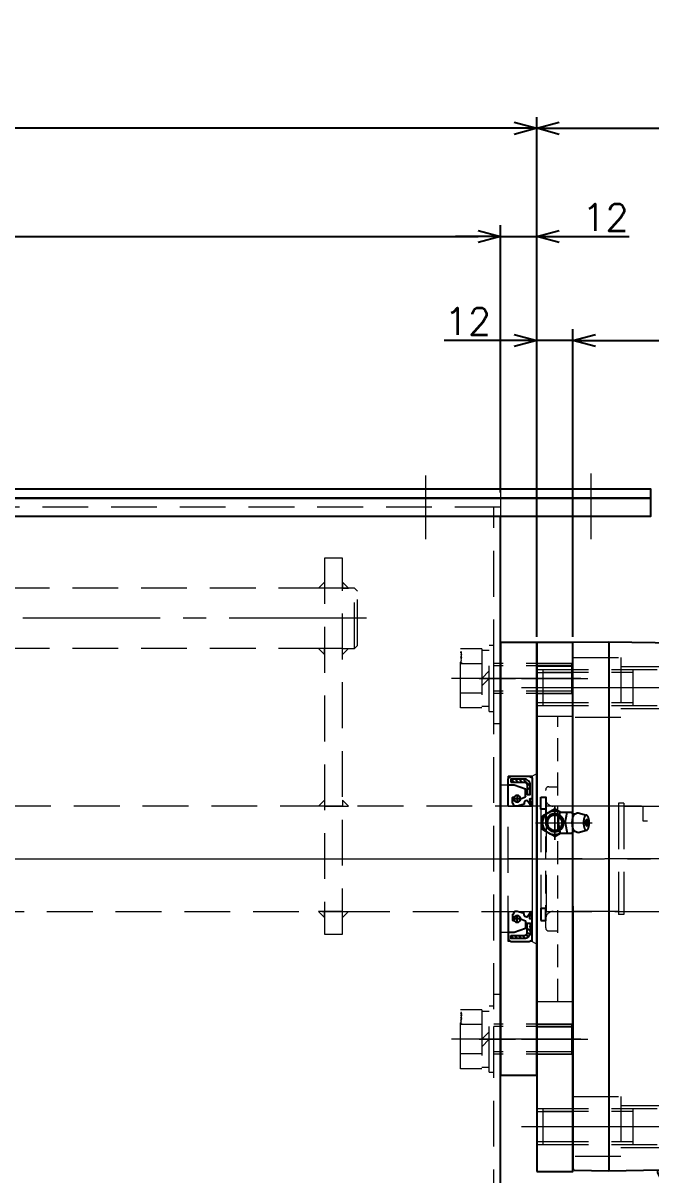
# Model space of a CAD drawing. Header units: millimetres. Extents: x 0 to 38884, y -3675 to 8056.
# Drawn here: x 9930.9 to 10139.7, y 1917.2 to 2300.4 of the extents above; entities that cross this region are included whole.
import ezdxf
from ezdxf import colors
from ezdxf.entities.mleader import LeaderData, LeaderLine
from ezdxf.enums import TextEntityAlignment as Align
from ezdxf.math import Vec2, Vec3

# ---------------------------------------------------------------- set-up
doc = ezdxf.new("R2010")
doc.units = ezdxf.units.MM
doc.header["$LTSCALE"] = 2.4
doc.header["$PDMODE"] = 99
doc.header["$PDSIZE"] = 1
for name, pattern in [('CENTER2', [28.575, 19.05, -3.175, 3.175, -3.175]), ('HIDDEN', [9.525, 6.35, -3.175]), ('HIDDEN2', [4.7625, 3.175, -1.5875])]:
    doc.linetypes.add(name, pattern=pattern)
for name, color, linetype, lineweight in [('03_かくれ線', 6, 'HIDDEN2', 13), ('04_HIDDEN', 2, 'HIDDEN', 13), ('04_中心線', 1, 'CENTER2', 9), ('05_CENTER', 4, 'CENTER2', 13), ('08_DIM', 3, 'Continuous', 13)]:
    doc.layers.add(name, color=color, linetype=linetype, lineweight=lineweight)
doc.layers.add('10_DRAFT', color=8, linetype='Continuous', lineweight=0, plot=False)
doc.styles.add('KSS_TXT', font='txt.shx', dxfattribs={"bigfont": 'extfont2.shx'})
doc.styles.add('KSS_TXT_L', font='txt.shx', dxfattribs={"height": 3, "bigfont": 'extfont2.shx'})
doc.styles.get("Standard").update_dxf_attribs({"font": 'txt.shx', "bigfont": 'extfont2.shx'})
doc.dimstyles.new('KSS_DIM', dxfattribs={"dimscale": 2, "dimtxt": 3, "dimasz": 2.5, "dimexe": 1.25, "dimexo": 0.625, "dimtad": 1, "dimdsep": 46, "dimtxsty": 'KSS_TXT', "dimblk": 'OPEN30', "dimcen": 0, "dimazin": 2, "dimtfac": 0.75, "dimtmove": 0, "dimatfit": 3, "dimldrblk": 'OPEN30', "dimfxl": 1.25, "dimtolj": 1, "dimarcsym": 0})

# ---------------------------------------------------------------- blocks, each defined once
blk = doc.blocks.new('AM_BALLOON1')
at = {"transparency": 16777216}
blk.add_circle((0, 0), 5, dxfattribs=at)
blk.add_attdef('B_NUMBER', text='', height=3, dxfattribs=at).set_placement((0, 0), align=Align.MIDDLE_CENTER)
blk = doc.blocks.new('_OPEN')
at = {"color": 0, "linetype": 'ByBlock'}
for p, q in [((-1, 0.167), (0, 0)), ((0, 0), (-1, -0.167)), ((0, 0), (-1, 0))]:
    blk.add_line(p, q, dxfattribs=at)
blk = doc.blocks.new('A$C3FE560A5_1')
at = {"color": 3}
blk.add_lwpolyline([(-250, 0), (250, 0), (250, 3), (-250, 3)], close=True, dxfattribs=at)
at = {"layer": '04_HIDDEN', "color": 3}
blk.add_line((200, 3), (200, 0), dxfattribs=at)
at = {"layer": '05_CENTER'}
blk.add_line((230, 8.2), (230, -5.4), dxfattribs=at)
blk = doc.blocks.new('A$C505301D7_1')
at = {"color": 0}
blk.add_line((465, 0), (465, 324), dxfattribs=at)
blk.add_lwpolyline([(15, 324), (515, 324), (515, 330), (15, 330)], close=True, dxfattribs=at)
at = {"layer": '04_HIDDEN'}
for p, q in [((465, 330), (465, 324)), ((465, 327), (65, 327)), ((462.7, 0), (462.7, 327)), ((462.7, 255), (465, 255)), ((462.7, 165), (465, 165))]:
    blk.add_line(p, q, dxfattribs=at)
at = {"layer": '05_CENTER'}
for p, q in [((440, 337.47), (440, 316.35)), ((495, 337.47), (495, 316.35)), ((457.88, 270), (469.9, 270)), ((457.88, 150), (469.9, 150))]:
    blk.add_line(p, q, dxfattribs=at)
at = {"layer": '10_DRAFT'}
blk.add_line((65, 210), (465, 210), dxfattribs=at)
blk = doc.blocks.new('A$C5CF003DA_1')
blk.add_blockref('A$C505301D7_1', (0, 0))
blk = doc.blocks.new('_Open30')
at = {"color": 0, "linetype": 'ByBlock', "lineweight": -2}
for p, q in [((-1, 0.268), (0, 0)), ((0, 0), (-1, -0.268)), ((0, 0), (-1, 0))]:
    blk.add_line(p, q, dxfattribs=at)
blk = doc.blocks.new('*D364')
at = {"layer": '08_DIM', "color": 0, "lineweight": -2, "transparency": 16777216}
for p, q in [((10113.75, 2096.25), (10113.75, 2198.5)), ((10238.75, 2047.24), (10238.75, 2198.5)), ((10121.25, 2194.75), (10231.25, 2194.75))]:
    blk.add_line(p, q, dxfattribs=at)
at = {"layer": 'Defpoints', "color": 0, "transparency": 16777216}
for p in [(10238.75, 2194.75), (10113.75, 2094.38), (10238.75, 2045.37)]:
    blk.add_point(p, dxfattribs=at)
at = {"layer": '08_DIM', "color": 0, "lineweight": -2, "transparency": 16777216, "xscale": 7.5, "yscale": 7.5, "zscale": 7.5, "rotation": 180}
blk.add_blockref('_Open30', (10113.75, 2194.75), dxfattribs=at)
at = {"layer": '08_DIM', "color": 0, "lineweight": -2, "transparency": 16777216, "xscale": 7.5, "yscale": 7.5, "zscale": 7.5}
blk.add_blockref('_Open30', (10238.75, 2194.75), dxfattribs=at)
at = {"layer": '08_DIM', "color": 0, "transparency": 16777216, "insert": (10176.25, 2201.13), "char_height": 9, "attachment_point": 5, "style": 'KSS_TXT'}
blk.add_mtext('\\A1;125', dxfattribs=at)
blk = doc.blocks.new('*D365')
at = {"layer": '08_DIM', "color": 0, "lineweight": -2, "transparency": 16777216}
for p, q in [((10101.75, 2096.24), (10101.75, 2198.5)), ((10113.75, 2096.25), (10113.75, 2198.5)), ((10094.25, 2194.75), (10071, 2194.75)), ((10113.75, 2194.75), (10101.75, 2194.75)), ((10121.25, 2194.75), (10128.75, 2194.75))]:
    blk.add_line(p, q, dxfattribs=at)
at = {"layer": 'Defpoints', "color": 0, "transparency": 16777216}
for p in [(10101.75, 2194.75), (10101.75, 2094.37), (10113.75, 2094.38)]:
    blk.add_point(p, dxfattribs=at)
at = {"layer": '08_DIM', "color": 0, "lineweight": -2, "transparency": 16777216, "xscale": 7.5, "yscale": 7.5, "zscale": 7.5}
blk.add_blockref('_Open30', (10101.75, 2194.75), dxfattribs=at)
at = {"layer": '08_DIM', "color": 0, "lineweight": -2, "transparency": 16777216, "xscale": 7.5, "yscale": 7.5, "zscale": 7.5, "rotation": 180}
blk.add_blockref('_Open30', (10113.75, 2194.75), dxfattribs=at)
at = {"layer": '08_DIM', "color": 0, "transparency": 16777216, "insert": (10078.87, 2201.13), "char_height": 9, "attachment_point": 5, "style": 'KSS_TXT'}
blk.add_mtext('\\A1;12', dxfattribs=at)
blk = doc.blocks.new('*D366')
at = {"layer": '08_DIM', "color": 0, "lineweight": -2, "transparency": 16777216}
for p, q in [((9677.75, 2076.74), (9677.75, 2269.09)), ((10101.75, 2096.24), (10101.75, 2269.09)), ((10094.25, 2265.34), (9685.25, 2265.34))]:
    blk.add_line(p, q, dxfattribs=at)
at = {"layer": 'Defpoints', "color": 0, "transparency": 16777216}
for p in [(9677.75, 2265.34), (10101.75, 2094.37), (9677.75, 2074.87)]:
    blk.add_point(p, dxfattribs=at)
at = {"layer": '08_DIM', "color": 0, "lineweight": -2, "transparency": 16777216, "xscale": 7.5, "yscale": 7.5, "zscale": 7.5, "rotation": 180}
blk.add_blockref('_Open30', (9677.75, 2265.34), dxfattribs=at)
at = {"layer": '08_DIM', "color": 0, "lineweight": -2, "transparency": 16777216, "xscale": 7.5, "yscale": 7.5, "zscale": 7.5}
blk.add_blockref('_Open30', (10101.75, 2265.34), dxfattribs=at)
at = {"layer": '08_DIM', "color": 0, "transparency": 16777216, "insert": (9889.75, 2271.72), "char_height": 9, "attachment_point": 5, "style": 'KSS_TXT'}
blk.add_mtext('\\A1;424', dxfattribs=at)
blk = doc.blocks.new('*D367')
at = {"layer": '08_DIM', "color": 0, "lineweight": -2, "transparency": 16777216}
for p, q in [((10101.75, 2096.24), (10101.75, 2269.09)), ((10238.75, 2047.24), (10238.75, 2269.09)), ((10109.25, 2265.34), (10231.25, 2265.34))]:
    blk.add_line(p, q, dxfattribs=at)
at = {"layer": 'Defpoints', "color": 0, "transparency": 16777216}
for p in [(10238.75, 2265.34), (10101.75, 2094.37), (10238.75, 2045.37)]:
    blk.add_point(p, dxfattribs=at)
at = {"layer": '08_DIM', "color": 0, "lineweight": -2, "transparency": 16777216, "xscale": 7.5, "yscale": 7.5, "zscale": 7.5, "rotation": 180}
blk.add_blockref('_Open30', (10101.75, 2265.34), dxfattribs=at)
at = {"layer": '08_DIM', "color": 0, "lineweight": -2, "transparency": 16777216, "xscale": 7.5, "yscale": 7.5, "zscale": 7.5}
blk.add_blockref('_Open30', (10238.75, 2265.34), dxfattribs=at)
at = {"layer": '08_DIM', "color": 0, "transparency": 16777216, "insert": (10170.25, 2271.72), "char_height": 9, "attachment_point": 5, "style": 'KSS_TXT'}
blk.add_mtext('\\A1;137', dxfattribs=at)
blk = doc.blocks.new('*D368')
at = {"layer": '08_DIM', "color": 0, "lineweight": -2, "transparency": 16777216}
for p, q in [((10089.75, 2144.24), (10089.75, 2233.11)), ((10101.75, 2096.24), (10101.75, 2233.11)), ((10082.25, 2229.36), (10074.75, 2229.36)), ((10089.75, 2229.36), (10101.75, 2229.36)), ((10109.25, 2229.36), (10132.5, 2229.36))]:
    blk.add_line(p, q, dxfattribs=at)
at = {"layer": 'Defpoints', "color": 0, "transparency": 16777216}
for p in [(10101.75, 2229.36), (10089.75, 2142.37), (10101.75, 2094.37)]:
    blk.add_point(p, dxfattribs=at)
at = {"layer": '08_DIM', "color": 0, "lineweight": -2, "transparency": 16777216, "xscale": 7.5, "yscale": 7.5, "zscale": 7.5}
blk.add_blockref('_Open30', (10089.75, 2229.36), dxfattribs=at)
at = {"layer": '08_DIM', "color": 0, "lineweight": -2, "transparency": 16777216, "xscale": 7.5, "yscale": 7.5, "zscale": 7.5, "rotation": 180}
blk.add_blockref('_Open30', (10101.75, 2229.36), dxfattribs=at)
at = {"layer": '08_DIM', "color": 0, "transparency": 16777216, "insert": (10124.62, 2235.74), "char_height": 9, "attachment_point": 5, "style": 'KSS_TXT'}
blk.add_mtext('\\A1;12', dxfattribs=at)
blk = doc.blocks.new('*D369')
at = {"layer": '08_DIM', "color": 0, "lineweight": -2, "transparency": 16777216}
for p, q in [((9689.75, 2144.24), (9689.75, 2233.11)), ((10089.75, 2144.24), (10089.75, 2233.11)), ((9697.25, 2229.36), (10082.25, 2229.36))]:
    blk.add_line(p, q, dxfattribs=at)
at = {"layer": 'Defpoints', "color": 0, "transparency": 16777216}
for p in [(10089.75, 2229.36), (9689.75, 2142.37), (10089.75, 2142.37)]:
    blk.add_point(p, dxfattribs=at)
at = {"layer": '08_DIM', "color": 0, "lineweight": -2, "transparency": 16777216, "xscale": 7.5, "yscale": 7.5, "zscale": 7.5, "rotation": 180}
blk.add_blockref('_Open30', (9689.75, 2229.36), dxfattribs=at)
at = {"layer": '08_DIM', "color": 0, "lineweight": -2, "transparency": 16777216, "xscale": 7.5, "yscale": 7.5, "zscale": 7.5}
blk.add_blockref('_Open30', (10089.75, 2229.36), dxfattribs=at)
at = {"layer": '08_DIM', "color": 0, "transparency": 16777216, "insert": (9889.75, 2235.74), "char_height": 9, "attachment_point": 5, "style": 'KSS_TXT'}
blk.add_mtext('\\A1;□400', dxfattribs=at)
blk = doc.blocks.new('A$C169F6710_1')
at = {"color": 0}
for p, q in [((9, 12), (-9, 12)), ((-9, 12), (-9, 0)), ((9, 0), (9, 12)), ((9, 0), (-9, 0))]:
    blk.add_line(p, q, dxfattribs=at)
at = {"color": 0, "linetype": 'CENTER2'}
blk.add_line((0, -111.5), (0, 13.5), dxfattribs=at)
at = {"color": 0, "linetype": 'HIDDEN'}
for p, q in [((-6, -110), (-6, 0)), ((6, -110), (6, 0)), ((-6, -80), (6, -80)), ((-5.05, -110), (-5.05, -80)), ((5.05, -110), (5.05, -80)), ((-6, -110), (6, -110))]:
    blk.add_line(p, q, dxfattribs=at)
at = {"layer": '10_DRAFT', "style": 'KSS_TXT_L'}
blk.add_text('CS-M12x110L', height=0.3, dxfattribs=at).set_placement((5.79, 11.66))
blk = doc.blocks.new('M6tz_1')
at = {"color": 0}
for radius in [3, 2.5]:
    blk.add_circle((0, 0), radius, dxfattribs=at)
at = {"layer": '05_CENTER'}
for p, q in [((0, -5.68), (0, 5.68)), ((5.68, 0), (-5.68, 0))]:
    blk.add_line(p, q, dxfattribs=at)
blk = doc.blocks.new('A$C631057ED_1')
at = {"color": 0}
blk.add_lwpolyline([(0, -104), (12, -104), (12, 72), (0, 72)], close=True, dxfattribs=at)
at = {"layer": '04_HIDDEN', "color": 9}
for p, q in [((0, 65), (12, 65)), ((0, 64.1), (12, 64.1)), ((0, 55.9), (12, 55.9)), ((0, 55), (12, 55)), ((0, -55), (12, -55)), ((0, -55.9), (12, -55.9)), ((0, -64.1), (12, -64.1)), ((0, -65), (12, -65))]:
    blk.add_line(p, q, dxfattribs=at)
at = {"layer": '04_HIDDEN'}
for p, q in [((0, 63), (12, 63)), ((0, 62), (12, 62)), ((0, 52), (12, 52)), ((0, 51), (12, 51)), ((0, 47.5), (12, 47.5)), ((0, -47.5), (12, -47.5)), ((0, -83), (12, -83)), ((0, -84), (12, -84)), ((0, -94), (12, -94)), ((0, -95), (12, -95))]:
    blk.add_line(p, q, dxfattribs=at)
at = {"layer": '05_CENTER', "color": 9}
for p, q in [((-5, 60), (17, 60)), ((-5, -60), (17, -60))]:
    blk.add_line(p, q, dxfattribs=at)
at = {"layer": '05_CENTER'}
for p, q in [((-5, 57), (17, 57)), ((-5, -89), (17, -89))]:
    blk.add_line(p, q, dxfattribs=at)
at = {"layer": '10_DRAFT'}
blk.add_line((0, 0), (12, 0), dxfattribs=at)
at = {"xscale": -1}
blk.add_blockref('M6tz_1', (6, 12), dxfattribs=at)
blk = doc.blocks.new('GM-SHYF-RH 0.4kW、1／160、＊＊V、60Hzc_1')
at = {"color": 0}
for p, q in [((0, 72.01), (12, 72.22)), ((0, -15.77), (0, 72.01)), ((12, 72.22), (12, -15.77)), ((12, 72.22), (106.5, 70.57)), ((106.5, 70.57), (116, 70.57)), ((116, 70.57), (116, -15.77)), ((121, 47.5), (116, 47.5)), ((121, 47.5), (121, -47.5)), ((124, 24), (121, 24)), ((125, -23), (125, 23)), ((0, -15.77), (0, -103.05)), ((12, -15.77), (12, -103.76)), ((116, -15.77), (116, -102.11)), ((124, -24), (121, -24)), ((121, -47.5), (116, -47.5)), ((0, -103.05), (0.5, -103.56)), ((12, -103.76), (106.5, -102.11)), ((88, -102.94), (88, -102.44)), ((106.5, -102.11), (116, -102.11)), ((0.5, -103.56), (12, -103.76)), ((55.5, -109.5), (55.5, -108.99)), ((55.5, -109.5), (60.5, -109.5)), ((60.5, -109.5), (60.5, -108.99))]:
    blk.add_line(p, q, dxfattribs=at)
for centre, radius, start, end in [((124, 23), 1, 0, 90), ((124, -23), 1, 270, 0), ((83, -102.94), 5, 274.8614, 0), ((33, -102.94), 5, 186.2447, 265.1386), ((58, 191), 300, 265.1386, 270), ((58, 191), 300, 270, 274.8614)]:
    blk.add_arc(centre, radius, start, end, dxfattribs=at)
at = {"layer": '03_かくれ線', "linetype": 'HIDDEN'}
for p, q in [((0, 67), (16, 67)), ((16, 67), (16, 47)), ((116, 67), (100, 67)), ((100, 67), (100, 47)), ((16, 64), (100, 64)), ((16, 50), (100, 50)), ((16, 47), (0, 47)), ((100, 47), (116, 47)), ((15.25, 17.5), (-6.5, 17.5)), ((17, 18.5), (15.25, 18.5)), ((15.25, 18.5), (15.25, -18.5)), ((17, 18.5), (17, -18.5)), ((17, 17.5), (43, 17.5)), ((43, 17.7), (73, 17.7)), ((43, 17.7), (43, -17.7)), ((73, 17.7), (73, -17.7)), ((73, 17.5), (99, 17.5)), ((99, 18.5), (100.75, 18.5)), ((99, 18.5), (99, -18.5)), ((100.75, 18.5), (100.75, -18.5)), ((100.75, 17.5), (122.5, 17.5)), ((15.25, -17.5), (-6.5, -17.5)), ((17, -18.5), (15.25, -18.5)), ((17, -17.5), (43, -17.5)), ((43, -17.7), (73, -17.7)), ((73, -17.5), (99, -17.5)), ((99, -18.5), (100.75, -18.5)), ((100.75, -17.5), (122.5, -17.5)), ((0, -79), (16, -79)), ((16, -79), (16, -99)), ((116, -79), (100, -79)), ((100, -79), (100, -99)), ((16, -82), (100, -82)), ((16, -99), (0, -99)), ((16, -96), (100, -96)), ((100, -99), (116, -99))]:
    blk.add_line(p, q, dxfattribs=at)
at = {"layer": '03_かくれ線'}
for p, q in [((-5, -47.5), (-5, 47.5)), ((-5, 47.5), (0, 47.5)), ((-9, -23), (-9, 23)), ((-8, 24), (-5, 24)), ((-8, -24), (-5, -24)), ((-5, -47.5), (0, -47.5))]:
    blk.add_line(p, q, dxfattribs=at)
for centre, start, end in [((-8, 23), 90, 180), ((-8, -23), 180, 270)]:
    blk.add_arc(centre, 1, start, end, dxfattribs=at)
at = {"layer": '03_かくれ線', "linetype": 'HIDDEN'}
for centre, start, end in [((-6.5, 20), 180, 270), ((122.5, 20), 270, 0), ((-6.5, -20), 90, 180), ((122.5, -20), 0, 90)]:
    blk.add_arc(centre, 2.5, start, end, dxfattribs=at)
at = {"layer": '04_中心線', "linetype": 'CENTER2'}
for p, q in [((-2.54, 57), (118.76, 57)), ((-2.54, -89), (118.76, -89))]:
    blk.add_line(p, q, dxfattribs=at)
at = {"layer": '04_中心線'}
blk.add_line((125, 0), (-9, 0), dxfattribs=at)
blk = doc.blocks.new('A$C626323E2_1')
at = {"color": 0}
blk.add_lwpolyline([(0, 72), (12, 72), (12, -72), (0, -72)], close=True, dxfattribs=at)
at = {"layer": '04_HIDDEN'}
for p, q in [((1.5, 27.5), (0, 28.37)), ((9.5, -27.5), (9.5, 27.5)), ((9.5, 24.5), (12, 24.5)), ((9.5, -24.5), (12, -24.5)), ((1.5, -27.5), (0, -28.37))]:
    blk.add_line(p, q, dxfattribs=at)
for points in [[(1.5, 27.5), (9.5, 27.5)], [(1.5, -27.5), (9.5, -27.5)]]:
    blk.add_lwpolyline(points, dxfattribs=at)
at = {"layer": '05_CENTER'}
for p, q in [((-7.17, 60), (19.08, 60)), ((-7.17, -60), (19.08, -60))]:
    blk.add_line(p, q, dxfattribs=at)
at = {"layer": '10_DRAFT'}
for p, q in [((1.5, 27.5), (1.5, -27.5)), ((12, 0), (0, 0))]:
    blk.add_line(p, q, dxfattribs=at)
blk = doc.blocks.new('A$C115E53E3_1')
at = {"color": 0}
for p, q in [((-176, 90), (-314.5, 90)), ((-166, 90), (-170, 90)), ((-166, 70), (-166, 90)), ((-165, 89), (-166, 90)), ((-165, 71), (-165, 89)), ((-176, 70), (-314.5, 70)), ((-170, 70), (-166, 70)), ((-166, 70), (-165, 71)), ((-104, 17.5), (-104, -17.5)), ((-102.25, 16.5), (-104, 16.5)), ((-102.25, 17.5), (-102.25, -17.5)), ((-102.25, -16.5), (-104, -16.5))]:
    blk.add_line(p, q, dxfattribs=at)
blk.add_lwpolyline([(-176, 100), (-176, -25.11), (-170, -25.11), (-170, 100)], close=True, dxfattribs=at)
at = {"color": 3}
for points in [[(-176, 90), (-178, 90), (-178, 90), (-176, 92)], [(-170, 90), (-168, 90), (-168, 90), (-170, 92)], [(-176, 70), (-178, 70), (-178, 70), (-176, 68)], [(-170, 70), (-168, 70), (-168, 70), (-170, 68)], [(-176, 17.5), (-178, 17.5), (-178, 17.5), (-176, 19.5)], [(-170, 17.5), (-168, 17.5), (-168, 17.5), (-170, 19.5)], [(-176, -17.5), (-178, -17.5), (-178, -17.5), (-176, -19.5)], [(-170, -17.5), (-168, -17.5), (-168, -17.5), (-170, -19.5)]]:
    blk.add_lwpolyline(points, close=True, dxfattribs=at)
at = {"color": 0}
for points in [[(-175.5, 17.5), (-314, 17.5)], [(-104, 17.5), (-169.5, 17.5)], [(-102.25, -17.5), (-2, -17.5), (0, -15.5), (0, 15.5), (-2, 17.5), (-102.25, 17.5)], [(-314, -17.5), (-175.5, -17.5)], [(-169.5, -17.5), (-104, -17.5)]]:
    blk.add_lwpolyline(points, dxfattribs=at)
at = {"layer": '04_HIDDEN'}
for p, q in [((-176, 17.5), (-170, 17.5)), ((-170, 17.5), (-176, 17.5)), ((-70, 12.5), (-70, 17.5)), ((0, 12.5), (-70, 12.5)), ((-176, -17.5), (-170, -17.5)), ((-170, -17.5), (-176, -17.5))]:
    blk.add_line(p, q, dxfattribs=at)
for points in [[(-170, 90), (-176, 90)], [(-170, 70), (-176, 70)]]:
    blk.add_lwpolyline(points, dxfattribs=at)
at = {"layer": '05_CENTER'}
for p, q in [((-162, 80), (-328, 80)), ((-540, 0), (5, 0))]:
    blk.add_line(p, q, dxfattribs=at)
blk = doc.blocks.new('AE2081E0a_1')
h = blk.add_hatch()
h.set_pattern_fill('ANSI31', color=0, scale=0.3)
h.set_pattern_definition([(45, (-28499.78175, -6159.2461), (-0.67351921, 0.67351921), [])])
edge = h.paths.add_edge_path()
edge.add_line((0.61, 24.5), (0.61, 22.39))
edge.add_line((0.61, 22.39), (1.61, 22.39))
edge.add_line((1.61, 22.39), (1.61, 24.5))
edge.add_arc((2.61, 24.5), 1, 90, 180, ccw=False)
edge.add_line((2.61, 25.5), (7.05, 25.5))
edge.add_line((7.05, 25.5), (7.05, 26.5))
edge.add_line((7.05, 26.5), (2.61, 26.5))
edge.add_arc((2.61, 24.5), 2, 90, 180)
h = blk.add_hatch()
h.set_pattern_fill('ANSI31', color=0, scale=0.3)
h.set_pattern_definition([(45, (-28499.78175, -6156.2461), (-0.67351921, 0.67351921), [])])
edge = h.paths.add_edge_path()
edge.add_line((0.61, -24.5), (0.61, -22.39))
edge.add_line((0.61, -22.39), (1.61, -22.39))
edge.add_line((1.61, -22.39), (1.61, -24.5))
edge.add_arc((2.61, -24.5), 1, 180, 270)
edge.add_line((2.61, -25.5), (7.05, -25.5))
edge.add_line((7.05, -25.5), (7.05, -26.5))
edge.add_line((7.05, -26.5), (2.61, -26.5))
edge.add_arc((2.61, -24.5), 2, 180, 270, ccw=False)
at = {"color": 0}
for p, q in [((0, 26.94), (0, 20.1)), ((0.98, 27.49), (0.06, 27.03)), ((6.97, 27.5), (1.02, 27.5)), ((7.72, 27), (7.03, 27.48)), ((7.76, 27), (7.72, 27)), ((7.86, 26.71), (7.86, 26.9)), ((2.17, 20.74), (2.17, 23.1)), ((2.24, 23.19), (5.98, 24.49)), ((6.02, 24.5), (7.9, 24.5)), ((8, 26.5), (7.86, 26.71)), ((8, 24.6), (8, 26.5)), ((0.8, 19.17), (0, 17.78)), ((0.1, 20), (0.55, 20)), ((0.29, 17.5), (1.65, 19.38)), ((0.8, 19.75), (0.8, 19.17)), ((1.77, 19.42), (2.46, 19.13)), ((3.9, 20), (2.24, 20.65)), ((3.62, 20), (6.38, 20)), ((5, 21.38), (5, 18.63)), ((6.4, 20.52), (5.97, 20.52)), ((6.5, 18.54), (6.5, 20.42)), ((0, 17.78), (0.29, 17.5)), ((2.55, 19.03), (2.67, 18.49)), ((2.67, 18.49), (2.67, 18.16)), ((2.67, 18.16), (5, 17.5)), ((5, 17.5), (5.84, 17.5)), ((5.84, 17.5), (6.48, 18.49)), ((0, -17.78), (0.29, -17.5)), ((0.8, -19.17), (0, -17.78)), ((0.29, -17.5), (1.65, -19.38)), ((1.77, -19.42), (2.46, -19.13)), ((2.55, -19.03), (2.67, -18.49)), ((2.67, -18.16), (5, -17.5)), ((2.67, -18.49), (2.67, -18.16)), ((5, -17.5), (5.84, -17.5)), ((5, -21.38), (5, -18.63)), ((5.84, -17.5), (6.48, -18.49)), ((6.5, -18.54), (6.5, -20.42)), ((0, -26.94), (0, -20.1)), ((0.1, -20), (0.55, -20)), ((0.8, -19.75), (0.8, -19.17)), ((2.17, -20.74), (2.17, -23.1)), ((3.9, -20), (2.24, -20.65)), ((3.62, -20), (6.38, -20)), ((6.4, -20.52), (5.97, -20.52)), ((2.24, -23.19), (5.98, -24.49)), ((6.02, -24.5), (7.9, -24.5)), ((8, -26.5), (7.86, -26.71)), ((7.86, -26.71), (7.86, -26.9)), ((8, -24.6), (8, -26.5)), ((0.98, -27.49), (0.06, -27.03)), ((6.97, -27.5), (1.02, -27.5)), ((7.72, -27), (7.03, -27.48)), ((7.76, -27), (7.72, -27))]:
    blk.add_line(p, q, dxfattribs=at)
for points in [[(8, 17.5), (8, 24.6), (8, 26.5), (7.86, 26.71), (7.86, 26.9, 0.414214), (7.76, 27), (7.72, 27), (7.03, 27.48, 0.152216), (6.97, 27.5), (1.02, 27.5, 0.116434), (0.98, 27.49), (0.06, 27.03, 0.284079), (0, 26.94), (0, 20.1), (0, 17.5)], [(8, -17.5), (8, -24.6), (8, -26.5), (7.86, -26.71), (7.86, -26.9, -0.414214), (7.76, -27), (7.72, -27), (7.03, -27.48, -0.152216), (6.97, -27.5), (1.02, -27.5, -0.116434), (0.98, -27.49), (0.06, -27.03, -0.284079), (0, -26.94), (0, -20.1), (0, -17.5)]]:
    blk.add_lwpolyline(points, format="xyb", dxfattribs=at)
for points in [[(7.05, 25.5), (2.61, 25.5, 0.414214), (1.61, 24.5), (1.61, 21.39), (0.61, 21.39), (0.61, 24.5, -0.414214), (2.61, 26.5), (7.05, 26.5)], [(7.05, -25.5), (2.61, -25.5, -0.414214), (1.61, -24.5), (1.61, -21.39), (0.61, -21.39), (0.61, -24.5, 0.414214), (2.61, -26.5), (7.05, -26.5)]]:
    blk.add_lwpolyline(points, format="xyb", close=True, dxfattribs=at)
for centre in [(5, 20), (5, -20)]:
    blk.add_circle(centre, 1.1, dxfattribs=at)
for centre, radius, start, end in [((0.1, 26.94), 0.1, 116.5651, 180), ((1.02, 27.4), 0.1, 90, 116.5651), ((6.97, 27.4), 0.1, 55.3804, 90), ((7.76, 26.9), 0.1, 0, 90), ((2.27, 23.1), 0.1, 109.2148, 180), ((6.02, 24.4), 0.1, 90, 109.2148), ((7.9, 24.6), 0.1, 270, 0), ((0.1, 20.1), 0.1, 180, 270), ((0.55, 19.75), 0.25, 360, 90), ((1.73, 19.32), 0.1, 67.8846, 144.2185), ((2.27, 20.74), 0.1, 180, 248.6602), ((5, 20), 1.1, 180, 28.1885), ((6.4, 20.42), 0.1, 360, 90), ((2.4, 19), 0.15, 12.9875, 67.8846), ((6.4, 18.54), 0.1, 326.8702, 0), ((2.4, -19), 0.15, 292.1154, 347.0125), ((5, -20), 1.1, 331.8115, 180), ((6.4, -18.54), 0.1, 360, 33.1298), ((0.1, -20.1), 0.1, 90, 180), ((0.55, -19.75), 0.25, 270, 0), ((1.73, -19.32), 0.1, 215.7815, 292.1154), ((2.27, -20.74), 0.1, 111.3398, 180), ((6.4, -20.42), 0.1, 270, 0), ((2.27, -23.1), 0.1, 180, 250.7852), ((6.02, -24.4), 0.1, 250.7852, 270), ((7.9, -24.6), 0.1, 360, 90), ((0.1, -26.94), 0.1, 180, 243.4349), ((1.02, -27.4), 0.1, 243.4349, 270), ((6.97, -27.4), 0.1, 270, 304.6196), ((7.76, -26.9), 0.1, 270, 360)]:
    blk.add_arc(centre, radius, start, end, dxfattribs=at)
at = {"layer": '10_DRAFT'}
blk.add_line((0, 0), (8, 0), dxfattribs=at)
for points in [[(8, 17.5), (0, 17.5)], [(8, -17.5), (0, -17.5)]]:
    blk.add_lwpolyline(points, dxfattribs=at)
blk = doc.blocks.new('STWS35a_1')
at = {"color": 0}
for points in [[(1.6, 20.5), (0, 20.5), (0, 16.5), (1.6, 16.5)], [(1.6, -20.5), (0, -20.5), (0, -16.5), (1.6, -16.5)]]:
    blk.add_lwpolyline(points, close=True, dxfattribs=at)
at = {"layer": '10_DRAFT'}
blk.add_line((1.6, 0), (0, 0), dxfattribs=at)
blk = doc.blocks.new('B-M6Fa_1')
at = {"color": 0}
for p, q in [((0, 4.62), (-1.94, 3.5)), ((4, 2.31), (0, 4.62)), ((-7.75, 3.25), (-10.52, 2.5)), ((-5.95, 3.02), (-5.86, 3.5)), ((-1.78, 3.5), (-5.86, 3.5)), ((-3.44, 0), (-4.09, 3.5)), ((-1.13, 0), (-1.78, 3.5)), ((4, -2.31), (4, 2.31)), ((-7.77, -3.25), (-10.52, -2.5)), ((-5.95, -3.03), (-5.86, -3.5)), ((-1.78, -3.5), (-5.86, -3.5)), ((-3.44, 0), (-4.09, -3.5)), ((0, -4.62), (-1.95, -3.5)), ((-1.13, 0), (-1.78, -3.5)), ((0, -4.62), (4, -2.31))]:
    blk.add_line(p, q, dxfattribs=at)
for points in [[(-10.52, 2.5, -0.073635), (-10.3, 2.42, -0.100122), (-10.12, 2.27, -0.047857), (-9.99, 2.07, -0.023046), (-9.88, 1.86, -0.021765), (-9.8, 1.63, -0.016326), (-9.73, 1.41, -0.013038), (-9.68, 1.18, -0.011639), (-9.64, 0.94, -0.010477), (-9.61, 0.71, -0.009692), (-9.59, 0.47, -0.009241), (-9.57, 0.23, -0.009049), (-9.57, 0, -0.009053), (-9.57, -0.24, -0.009247), (-9.59, -0.48, -0.009706), (-9.61, -0.71, -0.010503), (-9.64, -0.95, -0.011644), (-9.68, -1.18, -0.013149), (-9.74, -1.41, -0.016397), (-9.8, -1.64, -0.021184), (-9.89, -1.86, -0.025129), (-9.99, -2.07, -0.047155), (-10.12, -2.27, -0.07937), (-10.3, -2.43, -0.138155), (-10.52, -2.5, -0.139046), (-10.74, -2.43, -0.079859), (-10.92, -2.27, -0.047971), (-11.05, -2.08, -0.025274), (-11.15, -1.86, -0.021209), (-11.24, -1.64, -0.016419), (-11.3, -1.41, -0.013165), (-11.36, -1.18, -0.011652), (-11.4, -0.95, -0.010508), (-11.43, -0.71, -0.00971), (-11.45, -0.48, -0.00925), (-11.47, -0.24, -0.009054), (-11.47, 0, -0.009048), (-11.47, 0.23, -0.009239), (-11.45, 0.47, -0.009688), (-11.43, 0.71, -0.010473), (-11.4, 0.94, -0.01163), (-11.36, 1.17, -0.013016), (-11.31, 1.41, -0.016328), (-11.24, 1.63, -0.02172), (-11.16, 1.85, -0.022865), (-11.05, 2.07, -0.04791), (-10.92, 2.27, -0.099777), (-10.74, 2.42, -0.073572), (-10.52, 2.5)], [(-6.82, 2.85, -0.057918), (-6.69, 2.83, -0.069021), (-6.57, 2.77, -0.046655), (-6.46, 2.69, -0.031904), (-6.37, 2.59, -0.024855), (-6.29, 2.49, -0.0194), (-6.22, 2.37, -0.015586), (-6.15, 2.25, -0.012944), (-6.1, 2.13, -0.011095), (-6.05, 2.01, -0.009661), (-6, 1.88, -0.008525), (-5.96, 1.75, -0.007698), (-5.92, 1.62, -0.00703), (-5.89, 1.49, -0.006477), (-5.86, 1.36, -0.006048), (-5.84, 1.23, -0.005686), (-5.81, 1.1, -0.005393), (-5.79, 0.96, -0.005162), (-5.78, 0.83, -0.004965), (-5.76, 0.7, -0.004815), (-5.75, 0.56, -0.004702), (-5.74, 0.43, -0.004611), (-5.74, 0.29, -0.00456), (-5.73, 0.16, -0.004533), (-5.73, 0.02, -0.004519), (-5.73, -0.11, -0.004524), (-5.73, -0.25, -0.004575), (-5.74, -0.38, -0.004664), (-5.75, -0.51, -0.004762), (-5.76, -0.65, -0.004905), (-5.77, -0.78, -0.005086), (-5.79, -0.92, -0.005321), (-5.81, -1.05, -0.0056), (-5.83, -1.18, -0.005914), (-5.85, -1.32, -0.00632), (-5.88, -1.45, -0.006838), (-5.91, -1.58, -0.007464), (-5.95, -1.71, -0.008243), (-5.99, -1.84, -0.009272), (-6.03, -1.96, -0.010591), (-6.08, -2.09, -0.012305), (-6.13, -2.21, -0.014643), (-6.19, -2.33, -0.018156), (-6.26, -2.45, -0.023126), (-6.34, -2.56, -0.028906), (-6.43, -2.66, -0.042762), (-6.53, -2.75, -0.063616), (-6.65, -2.81, -0.053943), (-6.78, -2.85)]]:
    blk.add_lwpolyline(points, format="xyb", dxfattribs=at)
for centre, radius, start, end in [((0, 0), 4, 241.0941, 118.906), ((-7.61, 2.29), 0.97, 35.3315, 98.2971), ((-6.62, 4.08), 1.25, 260.7646, 322.125), ((-7.61, -2.29), 0.968, 261.7028, 324.6685), ((-6.62, -4.08), 1.25, 37.875, 99.2355), ((0, 0), 4, 298.955, 300)]:
    blk.add_arc(centre, radius, start, end, dxfattribs=at)
blk.add_ellipse((-10.58, 0), major_axis=(0, 1.05), ratio=0.382251, dxfattribs=at)
at = {"layer": '05_CENTER', "color": 0}
for p, q in [((0, 5.7), (0, -5.7)), ((6.37, 0), (-12.41, 0))]:
    blk.add_line(p, q, dxfattribs=at)
blk = doc.blocks.new('A$C7E374867_1')
at = {"color": 0, "linetype": 'CENTER2'}
blk.add_line((0, -29), (0, 14), dxfattribs=at)
at = {"color": 0}
for p, q in [((-9.81, 11), (9.81, 11)), ((-9.81, 4), (-9.81, 11)), ((-4.91, 4), (-4.91, 11)), ((4.91, 4), (4.91, 11)), ((9.81, 4), (9.81, 11)), ((9.81, 4), (-9.81, 4)), ((-9.25, 4), (-9.25, 1.5)), ((0, 1.5), (-2.5, 4)), ((0, 4), (2.5, 1.5)), ((9.25, 1.5), (9.25, 4)), ((-11, 1.5), (11, 1.5)), ((-11, 1.5), (-11, 0)), ((-11, 0), (11, 0)), ((11, 0), (11, 1.5))]:
    blk.add_line(p, q, dxfattribs=at)
at = {"color": 0, "linetype": 'HIDDEN'}
for p, q in [((-5, -26), (-5, 0)), ((-4.19, -26), (-4.19, 0)), ((4.19, -26), (4.19, 0)), ((5, -26), (5, 0)), ((-5, -26), (5, -26))]:
    blk.add_line(p, q, dxfattribs=at)
at = {"layer": '10_DRAFT', "style": 'KSS_TXT_L'}
blk.add_text('BT-M10x30L,SW,PW', height=0.3, dxfattribs=at).set_placement((5.05, 10.66))
blk = doc.blocks.new('A$C74D71465_1')
at = {"xscale": -1}
blk.add_blockref('A$C626323E2_1', (12, 0), dxfattribs=at)
blk.add_blockref('A$C631057ED_1', (12, 0))
at = {"color": 4}
blk.add_blockref('GM-SHYF-RH 0.4kW、1／160、＊＊V、60Hzc_1', (24, 0), dxfattribs=at)
at = {"color": 4, "xscale": -1}
for name, p in [('AE2081E0a_1', (10.49, 0)), ('STWS35a_1', (15, 0)), ('B-M6Fa_1', (18, 12))]:
    blk.add_blockref(name, p, dxfattribs=at)
at = {"layer": '04_HIDDEN'}
blk.add_blockref('A$C115E53E3_1', (117.4, 0), dxfattribs=at)
for name, p, rotation in [('A$C7E374867_1', (-2.3, 60), 90), ('A$C169F6710_1', (124, 57), 270), ('A$C7E374867_1', (-2.3, -60), 90), ('A$C169F6710_1', (124, -89), 270)]:
    blk.add_blockref(name, p, dxfattribs=dict(at, rotation=rotation))

msp = doc.modelspace()

# ---------------------------------------------------------------- block references
for name, p in [('A$C5CF003DA_1', (9624.748, 1812.366)), ('A$C3FE560A5_1', (9889.748, 2142.366)), ('A$C74D71465_1', (10089.748, 2022.366))]:
    msp.add_blockref(name, p)

# ---------------------------------------------------------------- dimensions: what is measured, and where the dimension line sits
at = {"layer": '08_DIM'}
for base, p1, p2, picture, middle in [((9677.748, 2265.3432), (10101.748, 2094.366), (9677.748, 2074.866), '*D366', (9889.748, 2271.7182)), ((10238.7484, 2265.3432), (10101.748, 2094.366), (10238.7484, 2045.366), '*D367', (10170.2482, 2271.7182)), ((10101.748, 2229.3635), (10089.748, 2142.366), (10101.748, 2094.366), '*D368', (10124.623, 2235.7385)), ((10101.748, 2194.7526), (10113.748, 2094.3764), (10101.748, 2094.366), '*D365', (10078.873, 2201.1276)), ((10238.7484, 2194.7526), (10113.748, 2094.3764), (10238.7484, 2045.366), '*D364', (10176.2482, 2201.1339))]:
    dim = msp.add_linear_dim(base=base, p1=p1, p2=p2, dimstyle='KSS_DIM', override={"dimscale": 3}, dxfattribs=at)
    dim.commit()
    dim.dimension.update_dxf_attribs({"geometry": picture, "text_midpoint": middle})
dim = msp.add_linear_dim(base=(10089.748, 2229.3635), p1=(9689.748, 2142.366), p2=(10089.748, 2142.366), text='□<>', dimstyle='KSS_DIM', override={"dimscale": 3}, dxfattribs=at)
dim.commit()
dim.dimension.update_dxf_attribs({"geometry": '*D369', "text_midpoint": (9889.748, 2235.7385)})

# ---------------------------------------------------------------- leaders
ml = msp.add_multileader_block('Standard', dxfattribs=at)
ml.set_content('AM_BALLOON1', color=256, scale=3)
ml.set_attribute('B_NUMBER', 'B', width=0)
ml.set_leader_properties(color=256, linetype='ByLayer', lineweight=-1)
ml.set_arrow_properties(name='OPEN')
ml.build(insert=Vec2(0, 0))
ml.multileader.update_dxf_attribs({"leader_type": 0, "has_dogleg": 0, "text_right_attachment_type": 6, "dogleg_length": 0, "arrow_head_size": 6, "scale": 3, "block_connection_type": 1})
ctx = ml.context
ctx.base_point, ctx.scale, ctx.char_height, ctx.arrow_head_size, ctx.landing_gap_size, ctx.plane_origin = Vec3(10430.3073, 2738.286), 3, 12, 6, 6, Vec3(10430.3073, 2738.286)
ctx.right_attachment, ctx.attachment_type = 6, 1
notes = []
notes.append((ctx, [(0, (0, 0, 0), (0, 0), (1, 0), 1, [])]))
ctx.block.insert = Vec3(10430.3073, 2738.286)
ml = msp.add_multileader_block('Standard', dxfattribs=at)
ml.set_content('AM_BALLOON1', color=256, scale=3)
ml.set_attribute('B_NUMBER', 'L', width=0)
ml.set_leader_properties(color=256, linetype='ByLayer', lineweight=-1)
ml.set_arrow_properties(name='OPEN')
ml.build(insert=Vec2(0, 0))
ml.multileader.update_dxf_attribs({"leader_type": 0, "has_dogleg": 0, "text_right_attachment_type": 6, "dogleg_length": 0, "arrow_head_size": 6, "scale": 3, "block_connection_type": 1})
ctx = ml.context
ctx.base_point, ctx.scale, ctx.char_height, ctx.arrow_head_size, ctx.landing_gap_size, ctx.plane_origin = Vec3(10446.325, 2647.0109), 3, 12, 6, 6, Vec3(10446.325, 2647.0109)
ctx.right_attachment, ctx.attachment_type = 6, 1
notes.append((ctx, [(0, (0, 0, 0), (0, 0), (1, 0), 1, [])]))
ctx.block.insert = Vec3(10446.325, 2647.0109)
ml = msp.add_multileader_block('Standard', dxfattribs=at)
ml.set_content('AM_BALLOON1', color=256, scale=3)
ml.set_attribute('B_NUMBER', 'I', width=0)
ml.set_leader_properties(color=256, linetype='ByLayer', lineweight=-1)
ml.set_arrow_properties(name='OPEN')
ml.build(insert=Vec2(0, 0))
ml.multileader.update_dxf_attribs({"leader_type": 0, "has_dogleg": 0, "text_right_attachment_type": 6, "dogleg_length": 0, "arrow_head_size": 6, "scale": 3, "block_connection_type": 1})
ctx = ml.context
ctx.base_point, ctx.scale, ctx.char_height, ctx.arrow_head_size, ctx.landing_gap_size, ctx.plane_origin = Vec3(10429.5372, 2608.367), 3, 12, 6, 6, Vec3(10429.5372, 2608.367)
ctx.right_attachment, ctx.attachment_type = 6, 1
notes.append((ctx, [(0, (0, 0, 0), (0, 0), (1, 0), 1, [])]))
ctx.block.insert = Vec3(10429.5372, 2608.367)
ml = msp.add_multileader_block('Standard', dxfattribs=at)
ml.set_content('AM_BALLOON1', color=256, scale=3)
ml.set_attribute('B_NUMBER', 'H', width=0)
ml.set_leader_properties(color=256, linetype='ByLayer', lineweight=-1)
ml.set_arrow_properties(name='OPEN')
ml.build(insert=Vec2(0, 0))
ml.multileader.update_dxf_attribs({"leader_type": 0, "has_dogleg": 0, "text_right_attachment_type": 6, "dogleg_length": 0, "arrow_head_size": 6, "scale": 3, "block_connection_type": 1})
ctx = ml.context
ctx.base_point, ctx.scale, ctx.char_height, ctx.arrow_head_size, ctx.landing_gap_size, ctx.plane_origin = Vec3(10445.8021, 2569.0443), 3, 12, 6, 6, Vec3(10445.8021, 2569.0443)
ctx.right_attachment, ctx.attachment_type = 6, 1
notes.append((ctx, [(0, (0, 0, 0), (0, 0), (1, 0), 1, [])]))
ctx.block.insert = Vec3(10445.8021, 2569.0443)
ml = msp.add_multileader_block('Standard', dxfattribs=at)
ml.set_content('AM_BALLOON1', color=256, scale=3)
ml.set_attribute('B_NUMBER', 'G', width=0)
ml.set_leader_properties(color=256, linetype='ByLayer', lineweight=-1)
ml.set_arrow_properties(name='OPEN')
ml.build(insert=Vec2(0, 0))
ml.multileader.update_dxf_attribs({"leader_type": 0, "has_dogleg": 0, "text_right_attachment_type": 6, "dogleg_length": 0, "arrow_head_size": 6, "scale": 3, "block_connection_type": 1})
ctx = ml.context
ctx.base_point, ctx.scale, ctx.char_height, ctx.arrow_head_size, ctx.landing_gap_size, ctx.plane_origin = Vec3(10453.2259, 2484.8045), 3, 12, 6, 6, Vec3(10453.2259, 2484.8045)
ctx.right_attachment, ctx.attachment_type = 6, 1
notes.append((ctx, [(0, (0, 0, 0), (0, 0), (1, 0), 1, [])]))
ctx.block.insert = Vec3(10453.2259, 2484.8045)
ml = msp.add_multileader_block('Standard', dxfattribs=at)
ml.set_content('AM_BALLOON1', color=256, scale=3)
ml.set_attribute('B_NUMBER', 'M', width=0)
ml.set_leader_properties(color=256, linetype='ByLayer', lineweight=-1)
ml.set_arrow_properties(name='OPEN')
ml.build(insert=Vec2(0, 0))
ml.multileader.update_dxf_attribs({"leader_type": 0, "has_dogleg": 0, "text_right_attachment_type": 6, "dogleg_length": 0, "arrow_head_size": 6, "scale": 3, "block_connection_type": 1})
ctx = ml.context
ctx.base_point, ctx.scale, ctx.char_height, ctx.arrow_head_size, ctx.landing_gap_size, ctx.plane_origin = Vec3(10331.1225, 2418.1205), 3, 12, 6, 6, Vec3(10327.6221, 2438.1106)
ctx.right_attachment, ctx.attachment_type = 6, 1
notes.append((ctx, [(0, (0, 0, 0), (0, 0), (1, 0), 1, [])]))
ctx.block.insert = Vec3(10331.1225, 2418.1205)
ml = msp.add_multileader_block('Standard', dxfattribs=at)
ml.set_content('AM_BALLOON1', color=256, scale=3)
ml.set_attribute('B_NUMBER', 'U', width=0)
ml.set_leader_properties(color=256, linetype='ByLayer', lineweight=-1)
ml.set_arrow_properties(name='OPEN')
ml.build(insert=Vec2(0, 0))
ml.multileader.update_dxf_attribs({"leader_type": 0, "has_dogleg": 0, "text_right_attachment_type": 6, "dogleg_length": 0, "arrow_head_size": 6, "scale": 3, "block_connection_type": 1})
ctx = ml.context
ctx.base_point, ctx.scale, ctx.char_height, ctx.arrow_head_size, ctx.landing_gap_size, ctx.plane_origin = Vec3(10338.3343, 2380.9736), 3, 12, 6, 6, Vec3(10334.834, 2400.9636)
ctx.right_attachment, ctx.attachment_type = 6, 1
notes.append((ctx, [(0, (0, 0, 0), (0, 0), (1, 0), 1, [])]))
ctx.block.insert = Vec3(10338.3343, 2380.9736)
ml = msp.add_multileader_block('Standard', dxfattribs=at)
ml.set_content('AM_BALLOON1', color=256, scale=3)
ml.set_attribute('B_NUMBER', 'C', width=0)
ml.set_leader_properties(color=256, linetype='ByLayer', lineweight=-1)
ml.set_arrow_properties(name='OPEN')
ml.build(insert=Vec2(0, 0))
ml.multileader.update_dxf_attribs({"leader_type": 0, "has_dogleg": 0, "text_right_attachment_type": 6, "dogleg_length": 0, "arrow_head_size": 6, "scale": 3, "block_connection_type": 1})
ctx = ml.context
ctx.base_point, ctx.scale, ctx.char_height, ctx.arrow_head_size, ctx.landing_gap_size, ctx.plane_origin = Vec3(13270.7925, 2153.6438), 3, 12, 6, 6, Vec3(13270.7925, 2153.6438)
ctx.right_attachment, ctx.attachment_type = 6, 1
notes.append((ctx, [(0, (0, 0, 0), (0, 0), (1, 0), 1, [])]))
ctx.block.insert = Vec3(13270.7925, 2153.6438)
for ctx, leaders in notes:
    for number, flags, end, landing, length, lines in leaders:
        leader = LeaderData()
        leader.index, (leader.has_last_leader_line, leader.has_dogleg_vector, leader.attachment_direction) = number, flags
        leader.last_leader_point, leader.dogleg_vector, leader.dogleg_length = Vec3(end), Vec3(landing), length
        for number, points, colour, breaks in lines:
            line = LeaderLine()
            line.index, line.vertices, line.color, line.breaks = number, Vec3.list(points), colors.encode_raw_color(colour), breaks
            leader.lines.append(line)
        ctx.leaders.append(leader)

doc.saveas('drawing.dxf')
